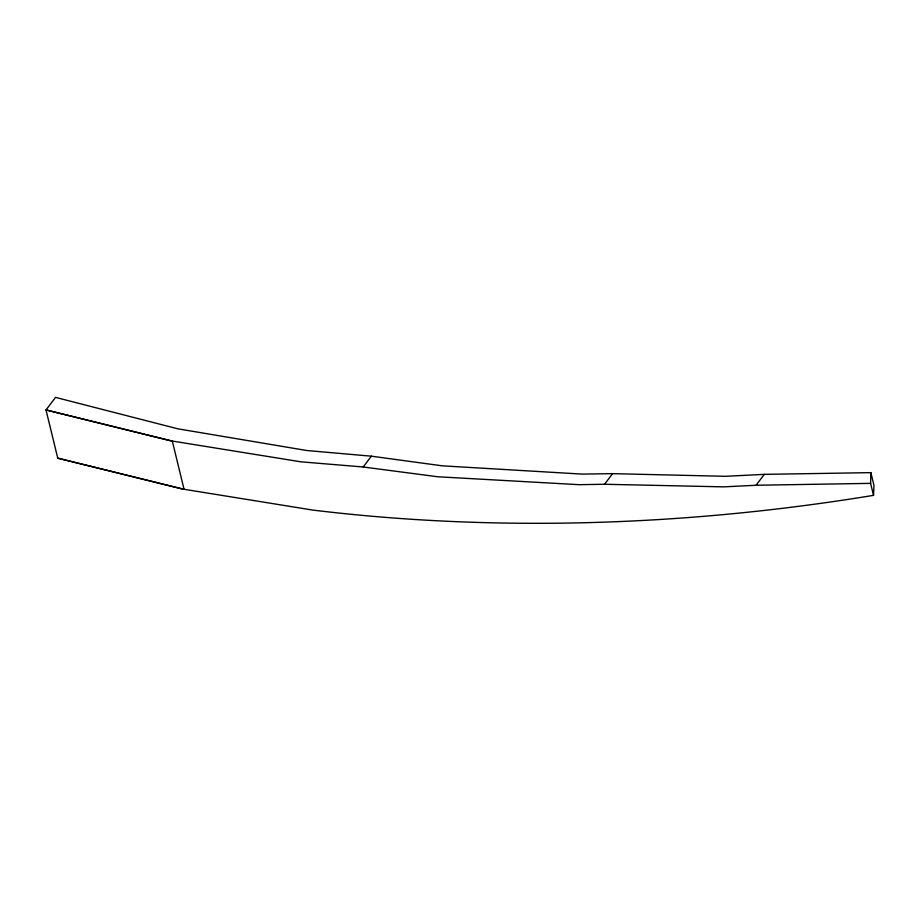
<?xml version="1.0" encoding="UTF-8"?>
<svg xmlns="http://www.w3.org/2000/svg" width="920" height="920" viewBox="0 0 920 920"><rect width="100%" height="100%" fill="white"/><g stroke="black" fill="none" stroke-linecap="round" stroke-linejoin="round"><path stroke-width="1.38" d="M873.54 495.351L870.607 483.356L870.86 472.638L764.324 474.363L725.546 476.307L612.594 473.65L582.153 474.099L442.186 465.819L371.392 456.182L306.889 450.535L177.824 428.812L55.533 397.382L46 409.94L57.764 458.171L181.907 488.934L312.639 510.059A1428.702 929.763 -13.7 0 0 873.54 495.351L874 485.495L870.86 472.638M57.764 458.171L184.046 489.279L172.293 441.048L46 409.94L170.154 440.703L300.886 461.817L363.193 466.98L371.392 456.182M363.193 466.98L437.736 476.767L579.117 484.679L604.532 484.265L612.594 473.65M604.532 484.265L723.902 486.864L756.056 485.254L764.324 474.363M756.056 485.254L870.607 483.356"/></g></svg>
